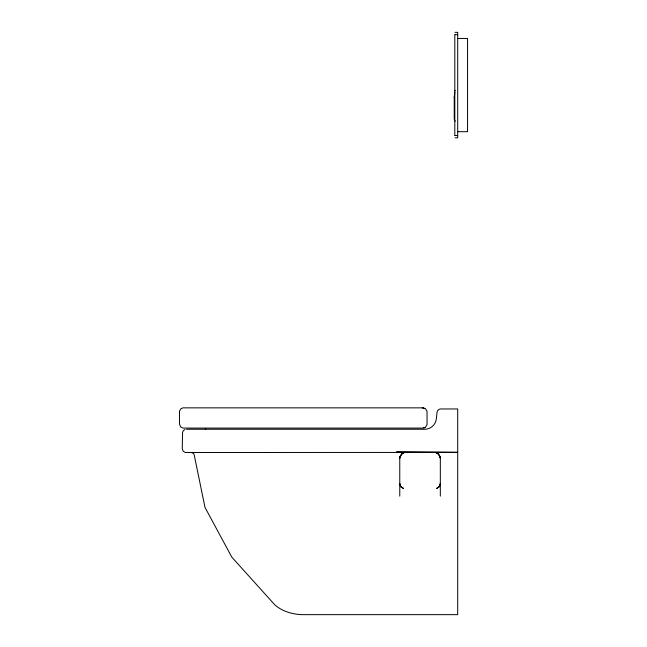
<?xml version="1.0" encoding="UTF-8"?>
<svg xmlns="http://www.w3.org/2000/svg" width="647" height="647" viewBox="0 0 647 647"><rect width="100%" height="100%" fill="white"/><g stroke="black" fill="none" stroke-linecap="round" stroke-linejoin="round"><path stroke-width="0.97" d="M454.234 119.226L454.234 97.746A9.98 9.98 0 0 1 454.251 97.163A9.98 9.98 0 0 1 454.299 96.589L454.809 92.529M403.356 453.005L404.084 452.609L401.463 454.113L399.765 458.213L399.765 496.144M399.983 456.628L399.765 458.213L401.463 454.113M425.402 427.311L427.044 424.658L427.044 411.225L425.402 408.58L422.984 407.804M402.305 453.62L401.447 454.218L403.987 452.633L405.564 452.415M184.969 429.462L183.263 430.708L182.503 432.681L182.276 448.614L183.117 451.08L185.285 452.528L266.338 452.488M183.538 428.079L422.984 428.079L424.853 427.643L423.51 427.643M455.027 32.358L457.704 32.35L457.704 137.803L455.059 137.795M455.027 34.671L457.704 34.671M265.197 452.488L457.704 452.415L396.538 451.881M457.704 38.464L467.555 38.464L467.555 131.689L457.704 131.689M454.809 90.798L455.391 90.798M454.809 120.957L455.391 120.957M457.704 135.482L455.059 135.482M423.631 407.853L182.891 407.853L180.642 408.993L179.494 411.225L179.445 424.028L180.642 426.891L182.891 428.031M186.546 429.244L424.804 429.244A11.589 11.589 0 0 0 436.321 418.933L437.024 412.568A3.842 3.842 0 0 1 441.06 408.961L457.704 408.961L457.704 614.65L301.825 614.65C292.137 614.254 282.391 611.407 274.935 604.985L231.82 557.156L204.986 507.369L194.116 454.509L193.461 453.385L191.698 452.649M396.538 452.39L457.704 452.415L396.538 452.285M205.261 429.236L205.689 429.244M434.533 452.415L436.102 452.633L438.642 454.218L437.784 453.62M422.297 407.853L422.92 407.998M436.733 453.005L436.005 452.609L438.626 454.113L440.324 458.213L440.324 496.144M423.51 408.249L424.052 408.58M438.626 454.113L440.324 458.213M454.809 34.679L454.809 135.474M454.234 97.746A10.263 10.263 0 0 1 454.307 96.589M400.032 456.847L399.862 457.389L400.477 455.795L400.032 456.847M440.106 485.145L438.626 487.353L440.106 485.145M440.324 483.754L439.814 484.546L440.324 483.754M438.569 487.28L436.733 488.323L438.569 487.28M403.356 488.323L401.52 487.28L403.356 488.323M401.221 487.013L399.983 485.145L401.463 487.353L401.221 487.013M400.283 484.546L399.765 483.754L400.283 484.546M440.057 456.847L439.612 455.795L440.227 457.389L440.057 456.847"/></g></svg>
